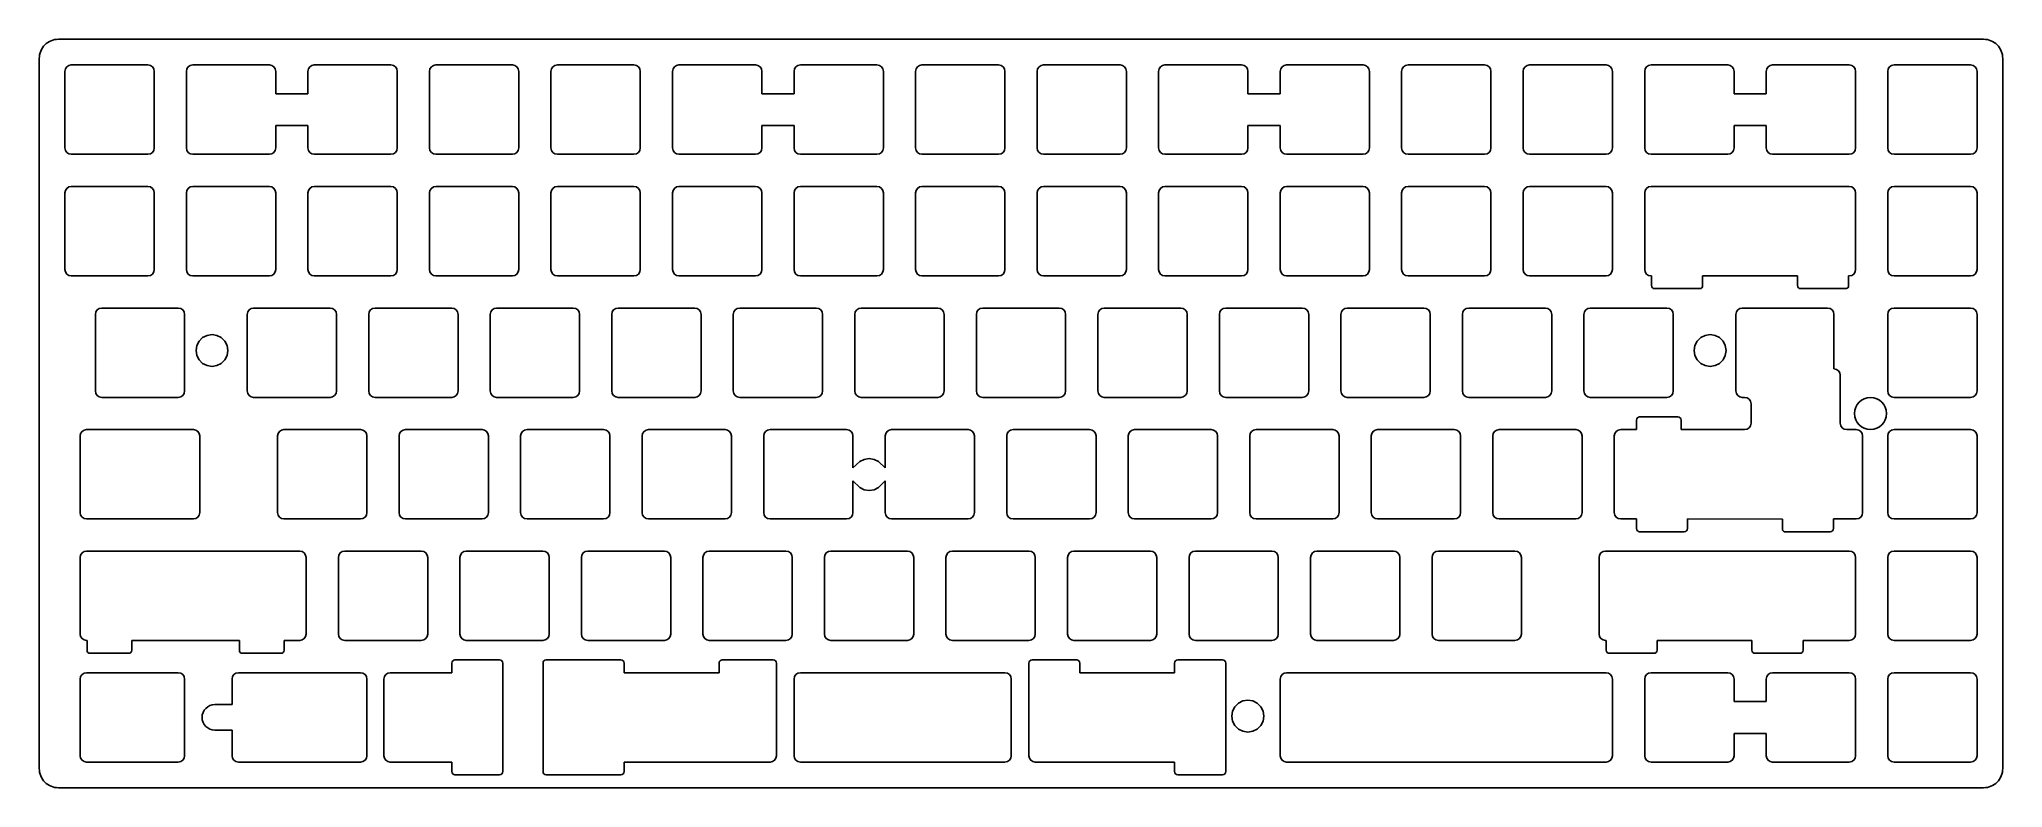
# Model space of a CAD drawing. Header units: millimetres. Extents: x -2 to 306, y -116 to 2.
import ezdxf

# ---------------------------------------------------------------- set-up
doc = ezdxf.new("R2010")
doc.units = ezdxf.units.MM

msp = doc.modelspace()

# ---------------------------------------------------------------- linework, layer by layer
for p, q in [((3.52, -2.52), (15.53, -2.52)), ((22.57, -2.52), (34.58, -2.52)), ((41.62, -2.52), (53.62, -2.52)), ((60.67, -2.52), (72.67, -2.52)), ((79.72, -2.52), (91.72, -2.52)), ((98.78, -2.52), (110.78, -2.52)), ((117.83, -2.52), (129.82, -2.52)), ((136.88, -2.52), (148.88, -2.52)), ((155.93, -2.52), (167.93, -2.52)), ((174.97, -2.52), (186.97, -2.52)), ((194.03, -2.52), (206.03, -2.52)), ((213.07, -2.52), (225.07, -2.52)), ((232.12, -2.52), (244.12, -2.52)), ((251.18, -2.52), (263.18, -2.52)), ((270.23, -2.52), (282.23, -2.52)), ((289.27, -2.52), (301.27, -2.52)), ((2.52, -3.53), (2.52, -15.53)), ((16.52, -3.53), (16.52, -15.53)), ((21.57, -3.53), (21.57, -15.53)), ((35.57, -3.53), (35.57, -7.03)), ((40.62, -3.53), (40.62, -7.03)), ((54.62, -3.53), (54.62, -15.53)), ((59.67, -3.53), (59.67, -15.53)), ((73.67, -3.53), (73.67, -15.53)), ((78.72, -3.53), (78.72, -15.53)), ((92.72, -3.53), (92.72, -15.53)), ((97.77, -3.53), (97.77, -15.53)), ((111.78, -3.53), (111.78, -7.03)), ((116.83, -3.53), (116.83, -7.03)), ((130.82, -3.53), (130.82, -15.53)), ((135.88, -3.53), (135.88, -15.53)), ((149.88, -3.53), (149.88, -15.53)), ((154.93, -3.53), (154.93, -15.53)), ((168.93, -3.53), (168.93, -15.53)), ((173.97, -3.53), (173.97, -15.53)), ((187.97, -3.53), (187.97, -7.03)), ((193.03, -3.53), (193.03, -7.03)), ((207.03, -3.53), (207.03, -15.53)), ((212.07, -3.53), (212.07, -15.53)), ((226.07, -3.53), (226.07, -15.53)), ((231.12, -3.53), (231.12, -15.53)), ((245.12, -3.53), (245.12, -15.53)), ((250.18, -3.53), (250.18, -15.53)), ((264.18, -3.53), (264.18, -7.03)), ((269.23, -3.53), (269.23, -7.03)), ((283.23, -3.53), (283.23, -15.53)), ((288.27, -3.53), (288.27, -15.53)), ((302.27, -3.53), (302.27, -15.53)), ((35.57, -7.03), (40.62, -7.03)), ((111.78, -7.03), (116.83, -7.03)), ((187.97, -7.03), (193.03, -7.03)), ((264.18, -7.03), (269.23, -7.03)), ((35.57, -12.03), (35.57, -15.53)), ((35.57, -12.03), (40.62, -12.03)), ((40.62, -12.03), (40.62, -15.53)), ((111.78, -12.03), (111.78, -15.53)), ((111.78, -12.03), (116.83, -12.03)), ((116.83, -12.03), (116.83, -15.53)), ((187.97, -12.03), (187.97, -15.53)), ((187.97, -12.03), (193.03, -12.03)), ((193.03, -12.03), (193.03, -15.53)), ((264.18, -12.03), (264.18, -15.53)), ((264.18, -12.03), (269.23, -12.03)), ((269.23, -12.03), (269.23, -15.53)), ((3.52, -16.52), (15.53, -16.52)), ((22.57, -16.52), (34.58, -16.52)), ((41.62, -16.52), (53.62, -16.52)), ((60.67, -16.52), (72.67, -16.52)), ((79.72, -16.52), (91.72, -16.52)), ((98.78, -16.52), (110.78, -16.52)), ((117.83, -16.52), (129.82, -16.52)), ((136.88, -16.52), (148.88, -16.52)), ((155.93, -16.52), (167.93, -16.52)), ((174.97, -16.52), (186.97, -16.52)), ((194.03, -16.52), (206.03, -16.52)), ((213.07, -16.52), (225.07, -16.52)), ((232.12, -16.52), (244.12, -16.52)), ((251.18, -16.52), (263.18, -16.52)), ((270.23, -16.52), (282.23, -16.52)), ((289.27, -16.52), (301.27, -16.52)), ((2.52, -22.57), (2.52, -34.58)), ((3.52, -21.57), (15.53, -21.57)), ((16.52, -22.57), (16.52, -34.58)), ((21.57, -22.57), (21.57, -34.58)), ((22.57, -21.57), (34.58, -21.57)), ((35.57, -22.57), (35.57, -34.58)), ((40.62, -22.57), (40.62, -34.58)), ((41.62, -21.57), (53.62, -21.57)), ((54.62, -22.57), (54.62, -34.58)), ((59.67, -22.57), (59.67, -34.58)), ((60.67, -21.57), (72.67, -21.57)), ((73.67, -22.57), (73.67, -34.58)), ((78.72, -22.57), (78.72, -34.58)), ((79.72, -21.57), (91.72, -21.57)), ((92.72, -22.57), (92.72, -34.58)), ((97.77, -22.57), (97.77, -34.58)), ((98.78, -21.57), (110.78, -21.57)), ((111.78, -22.57), (111.78, -34.58)), ((116.83, -22.57), (116.83, -34.58)), ((117.83, -21.57), (129.82, -21.57)), ((130.82, -22.57), (130.82, -34.58)), ((135.88, -22.57), (135.88, -34.58)), ((136.88, -21.57), (148.88, -21.57)), ((149.88, -22.57), (149.88, -34.58)), ((154.93, -22.57), (154.93, -34.58)), ((155.93, -21.57), (167.93, -21.57)), ((168.93, -22.57), (168.93, -34.58)), ((173.97, -22.57), (173.97, -34.58)), ((174.97, -21.57), (186.97, -21.57)), ((187.97, -22.57), (187.97, -34.58)), ((193.03, -22.57), (193.03, -34.58)), ((194.03, -21.57), (206.03, -21.57)), ((207.03, -22.57), (207.03, -34.58)), ((212.07, -22.57), (212.07, -34.58)), ((213.07, -21.57), (225.07, -21.57)), ((226.07, -22.57), (226.07, -34.58)), ((231.12, -22.57), (231.12, -34.58)), ((232.12, -21.57), (244.12, -21.57)), ((245.12, -22.57), (245.12, -34.58)), ((250.18, -22.57), (250.18, -34.58)), ((251.18, -21.57), (282.23, -21.57)), ((283.23, -22.57), (283.23, -34.58)), ((288.27, -22.57), (288.27, -34.58)), ((289.27, -21.57), (301.27, -21.57)), ((302.27, -22.57), (302.27, -34.58)), ((3.52, -35.58), (15.53, -35.58)), ((22.57, -35.58), (34.58, -35.58)), ((41.62, -35.58), (53.62, -35.58)), ((60.67, -35.58), (72.67, -35.58)), ((79.72, -35.58), (91.72, -35.58)), ((98.78, -35.58), (110.78, -35.58)), ((117.83, -35.58), (129.82, -35.58)), ((136.88, -35.58), (148.88, -35.58)), ((155.93, -35.58), (167.93, -35.58)), ((174.97, -35.58), (186.97, -35.58)), ((194.03, -35.58), (206.03, -35.58)), ((213.07, -35.58), (225.07, -35.58)), ((232.12, -35.58), (244.12, -35.58)), ((251.18, -35.58), (251.26, -35.58)), ((251.26, -35.58), (251.26, -37.08)), ((259.26, -35.58), (259.26, -37.08)), ((259.26, -35.58), (274.14, -35.58)), ((274.14, -37.08), (274.14, -35.58)), ((282.14, -37.08), (282.14, -35.58)), ((282.14, -35.58), (282.23, -35.58)), ((289.27, -35.58), (301.27, -35.58)), ((251.76, -37.58), (258.76, -37.58)), ((274.64, -37.58), (281.64, -37.58)), ((7.29, -41.62), (7.29, -53.62)), ((8.29, -40.62), (20.29, -40.62)), ((21.29, -41.62), (21.29, -53.62)), ((31.1, -41.62), (31.1, -53.62)), ((32.1, -40.62), (44.1, -40.62)), ((45.1, -41.62), (45.1, -53.62)), ((50.15, -41.62), (50.15, -53.62)), ((51.15, -40.62), (63.15, -40.62)), ((64.15, -41.62), (64.15, -53.62)), ((69.2, -41.62), (69.2, -53.62)), ((70.2, -40.62), (82.2, -40.62)), ((83.2, -41.62), (83.2, -53.62)), ((88.25, -41.62), (88.25, -53.62)), ((89.25, -40.62), (101.25, -40.62)), ((102.25, -41.62), (102.25, -53.62)), ((107.3, -41.62), (107.3, -53.62)), ((108.3, -40.62), (120.3, -40.62)), ((121.3, -41.62), (121.3, -53.62)), ((126.35, -41.62), (126.35, -53.62)), ((127.35, -40.62), (139.35, -40.62)), ((140.35, -41.62), (140.35, -53.62)), ((145.4, -41.62), (145.4, -53.62)), ((146.4, -40.62), (158.4, -40.62)), ((159.4, -41.62), (159.4, -53.62)), ((164.45, -41.62), (164.45, -53.62)), ((165.45, -40.62), (177.45, -40.62)), ((178.45, -41.62), (178.45, -53.62)), ((183.5, -41.62), (183.5, -53.62)), ((184.5, -40.62), (196.5, -40.62)), ((197.5, -41.62), (197.5, -53.62)), ((202.55, -41.62), (202.55, -53.62)), ((203.55, -40.62), (215.55, -40.62)), ((216.55, -41.62), (216.55, -53.62)), ((221.6, -41.62), (221.6, -53.62)), ((222.6, -40.62), (234.6, -40.62)), ((235.6, -41.62), (235.6, -53.62)), ((240.65, -41.62), (240.65, -53.62)), ((241.65, -40.62), (253.65, -40.62)), ((254.65, -41.62), (254.65, -53.62)), ((264.46, -41.62), (264.46, -53.62)), ((265.46, -40.62), (278.84, -40.62)), ((279.84, -41.62), (279.84, -50.15)), ((288.27, -41.62), (288.27, -53.62)), ((289.27, -40.62), (301.27, -40.62)), ((302.27, -41.62), (302.27, -53.62)), ((280.84, -51.15), (280.84, -58.67)), ((8.29, -54.62), (20.29, -54.62)), ((32.1, -54.62), (44.1, -54.62)), ((51.15, -54.62), (63.15, -54.62)), ((70.2, -54.62), (82.2, -54.62)), ((89.25, -54.62), (101.25, -54.62)), ((108.3, -54.62), (120.3, -54.62)), ((127.35, -54.62), (139.35, -54.62)), ((146.4, -54.62), (158.4, -54.62)), ((165.45, -54.62), (177.45, -54.62)), ((184.5, -54.62), (196.5, -54.62)), ((203.55, -54.62), (215.55, -54.62)), ((222.6, -54.62), (234.6, -54.62)), ((241.65, -54.62), (253.65, -54.62)), ((265.46, -54.62), (265.84, -54.62)), ((289.27, -54.62), (301.27, -54.62)), ((248.88, -58.17), (248.88, -59.67)), ((249.38, -57.67), (255.38, -57.67)), ((255.88, -58.17), (255.88, -59.67)), ((266.84, -55.62), (266.84, -58.67)), ((4.91, -60.67), (4.91, -72.67)), ((5.91, -59.67), (22.67, -59.67)), ((23.67, -60.67), (23.67, -72.67)), ((35.86, -60.67), (35.86, -72.67)), ((36.86, -59.67), (48.86, -59.67)), ((49.86, -60.67), (49.86, -72.67)), ((54.91, -60.67), (54.91, -72.67)), ((55.91, -59.67), (67.91, -59.67)), ((68.91, -60.67), (68.91, -72.67)), ((73.96, -60.67), (73.96, -72.67)), ((74.96, -59.67), (86.96, -59.67)), ((87.96, -60.67), (87.96, -72.67)), ((93.01, -60.67), (93.01, -72.67)), ((94.01, -59.67), (106.01, -59.67)), ((107.01, -60.67), (107.01, -72.67)), ((112.06, -60.67), (112.06, -72.67)), ((113.06, -59.67), (125.06, -59.67)), ((126.06, -65.68), (126.06, -60.67)), ((131.11, -60.67), (131.11, -65.66)), ((132.11, -59.67), (144.11, -59.67)), ((145.11, -60.67), (145.11, -72.67)), ((150.16, -60.67), (150.16, -72.67)), ((151.16, -59.67), (163.16, -59.67)), ((164.16, -60.67), (164.16, -72.67)), ((169.21, -60.67), (169.21, -72.67)), ((170.21, -59.67), (182.21, -59.67)), ((183.21, -60.67), (183.21, -72.67)), ((188.26, -60.67), (188.26, -72.67)), ((189.26, -59.67), (201.26, -59.67)), ((202.26, -60.67), (202.26, -72.67)), ((207.31, -60.67), (207.31, -72.67)), ((208.31, -59.67), (220.31, -59.67)), ((221.31, -60.67), (221.31, -72.67)), ((226.36, -60.67), (226.36, -72.67)), ((227.36, -59.67), (239.36, -59.67)), ((240.36, -60.67), (240.36, -72.67)), ((245.41, -60.67), (245.41, -72.67)), ((246.41, -59.67), (248.88, -59.67)), ((265.84, -59.67), (255.88, -59.67)), ((281.84, -59.67), (283.34, -59.67)), ((284.34, -60.67), (284.34, -72.67)), ((288.27, -60.67), (288.27, -72.67)), ((289.27, -59.67), (301.27, -59.67)), ((302.27, -60.67), (302.27, -72.67)), ((126.06, -67.68), (126.06, -72.67)), ((131.11, -67.69), (131.11, -72.67)), ((5.91, -73.67), (22.67, -73.67)), ((36.86, -73.67), (48.86, -73.67)), ((55.91, -73.67), (67.91, -73.67)), ((74.96, -73.67), (86.96, -73.67)), ((94.01, -73.67), (106.01, -73.67)), ((113.06, -73.67), (125.06, -73.67)), ((132.11, -73.67), (144.11, -73.67)), ((151.16, -73.67), (163.16, -73.67)), ((170.21, -73.67), (182.21, -73.67)), ((189.26, -73.67), (201.26, -73.67)), ((208.31, -73.67), (220.31, -73.67)), ((227.36, -73.67), (239.36, -73.67)), ((246.41, -73.67), (248.88, -73.67)), ((248.88, -73.67), (248.88, -75.17)), ((256.88, -75.17), (256.88, -73.67)), ((271.76, -73.72), (256.88, -73.67)), ((271.76, -73.72), (271.76, -75.22)), ((283.34, -73.67), (279.76, -73.67)), ((279.76, -73.67), (279.76, -75.17)), ((289.27, -73.67), (301.27, -73.67)), ((249.38, -75.67), (256.38, -75.67)), ((272.26, -75.72), (279.26, -75.67)), ((4.91, -79.72), (4.91, -91.72)), ((5.91, -78.72), (39.34, -78.72)), ((40.34, -79.72), (40.34, -91.72)), ((45.39, -79.72), (45.39, -91.72)), ((46.39, -78.72), (58.39, -78.72)), ((59.39, -79.72), (59.39, -91.72)), ((64.44, -79.72), (64.44, -91.72)), ((65.44, -78.72), (77.44, -78.72)), ((78.44, -79.72), (78.44, -91.72)), ((83.49, -79.72), (83.49, -91.72)), ((84.49, -78.72), (96.49, -78.72)), ((97.49, -79.72), (97.49, -91.72)), ((102.54, -79.72), (102.54, -91.72)), ((103.54, -78.72), (115.54, -78.72)), ((116.54, -79.72), (116.54, -91.72)), ((121.59, -79.72), (121.59, -91.72)), ((122.59, -78.72), (134.59, -78.72)), ((135.59, -79.72), (135.59, -91.72)), ((140.64, -79.72), (140.64, -91.72)), ((141.64, -78.72), (153.64, -78.72)), ((154.64, -79.72), (154.64, -91.72)), ((159.69, -79.72), (159.69, -91.72)), ((160.69, -78.72), (172.69, -78.72)), ((173.69, -79.72), (173.69, -91.72)), ((178.74, -79.72), (178.74, -91.72)), ((179.74, -78.72), (191.74, -78.72)), ((192.74, -79.72), (192.74, -91.72)), ((197.79, -79.72), (197.79, -91.72)), ((198.79, -78.72), (210.79, -78.72)), ((211.79, -79.72), (211.79, -91.72)), ((216.84, -79.72), (216.84, -91.72)), ((217.84, -78.72), (229.84, -78.72)), ((230.84, -79.72), (230.84, -91.72)), ((243.03, -79.72), (243.03, -91.72)), ((244.03, -78.72), (282.23, -78.72)), ((283.23, -79.72), (283.23, -91.72)), ((288.27, -79.72), (288.27, -91.72)), ((289.27, -78.72), (301.27, -78.72)), ((302.27, -79.72), (302.27, -91.72)), ((5.91, -92.73), (5.99, -92.73)), ((5.99, -92.73), (5.99, -94.23)), ((6.49, -94.72), (12.49, -94.72)), ((12.99, -94.23), (12.99, -92.73)), ((12.99, -92.73), (29.87, -92.73)), ((29.87, -92.73), (29.87, -94.23)), ((30.37, -94.72), (36.37, -94.72)), ((39.34, -92.73), (36.87, -92.73)), ((36.87, -92.73), (36.87, -94.23)), ((46.39, -92.73), (58.39, -92.73)), ((65.44, -92.73), (77.44, -92.73)), ((84.49, -92.73), (96.49, -92.73)), ((103.54, -92.73), (115.54, -92.73)), ((122.59, -92.73), (134.59, -92.73)), ((141.64, -92.73), (153.64, -92.73)), ((160.69, -92.73), (172.69, -92.73)), ((179.74, -92.73), (191.74, -92.73)), ((198.79, -92.73), (210.79, -92.73)), ((217.84, -92.73), (229.84, -92.73)), ((244.03, -92.73), (244.12, -92.73)), ((244.12, -92.73), (244.12, -94.23)), ((244.62, -94.72), (251.62, -94.72)), ((252.12, -92.73), (266.99, -92.73)), ((252.12, -92.73), (252.12, -94.23)), ((266.99, -94.23), (266.99, -92.73)), ((267.49, -94.72), (274.49, -94.72)), ((282.23, -92.73), (274.99, -92.73)), ((274.99, -92.73), (274.99, -94.23)), ((289.27, -92.73), (301.27, -92.73)), ((5.91, -97.78), (20.29, -97.78)), ((29.72, -97.78), (48.86, -97.78)), ((53.53, -97.78), (63.17, -97.78)), ((63.17, -97.78), (63.17, -96.28)), ((63.67, -95.78), (70.67, -95.78)), ((71.17, -96.28), (71.17, -113.28)), ((77.47, -96.28), (77.47, -113.28)), ((77.97, -95.78), (89.69, -95.78)), ((90.19, -96.28), (90.19, -97.78)), ((90.19, -97.78), (105.07, -97.78)), ((105.07, -96.28), (105.07, -97.78)), ((105.57, -95.78), (113.57, -95.78)), ((114.07, -96.28), (114.07, -110.78)), ((117.83, -97.78), (149.87, -97.78)), ((153.63, -96.28), (153.63, -110.78)), ((154.13, -95.78), (161.13, -95.78)), ((161.63, -96.28), (161.63, -97.78)), ((161.63, -97.78), (163.07, -97.78)), ((163.07, -97.78), (176.47, -97.78)), ((176.47, -96.28), (176.47, -97.78)), ((176.97, -95.78), (184.01, -95.78)), ((184.51, -96.28), (184.51, -113.28)), ((194.03, -97.78), (244.12, -97.78)), ((251.18, -97.78), (263.18, -97.78)), ((270.23, -97.78), (282.23, -97.78)), ((289.27, -97.78), (301.27, -97.78)), ((4.91, -98.78), (4.91, -110.78)), ((21.29, -98.78), (21.29, -110.78)), ((28.72, -98.78), (28.72, -102.78)), ((49.86, -98.78), (49.86, -110.78)), ((52.53, -98.78), (52.53, -110.78)), ((116.83, -98.78), (116.83, -110.78)), ((150.87, -98.78), (150.87, -110.78)), ((193.03, -98.78), (193.03, -110.78)), ((245.12, -98.78), (245.12, -110.78)), ((250.18, -98.78), (250.18, -110.78)), ((264.18, -98.78), (264.18, -102.28)), ((269.23, -98.78), (269.23, -102.28)), ((283.23, -98.78), (283.23, -110.78)), ((288.27, -98.78), (288.27, -110.78)), ((302.27, -98.78), (302.27, -110.78)), ((28.72, -102.78), (26.02, -102.78)), ((264.18, -102.28), (269.23, -102.28)), ((24.02, -104.78), (24.02, -104.78)), ((26.02, -106.78), (28.72, -106.78)), ((28.72, -106.78), (28.72, -110.78)), ((264.18, -107.28), (264.18, -110.78)), ((264.18, -107.28), (269.23, -107.28)), ((269.23, -107.28), (269.23, -110.78)), ((5.91, -111.78), (20.29, -111.78)), ((29.72, -111.78), (48.86, -111.78)), ((53.53, -111.78), (63.17, -111.78)), ((63.17, -111.78), (63.17, -113.28)), ((63.67, -113.78), (70.67, -113.78)), ((77.97, -113.78), (89.69, -113.78)), ((90.19, -111.78), (113.07, -111.78)), ((90.19, -113.28), (90.19, -111.78)), ((117.83, -111.78), (149.87, -111.78)), ((154.63, -111.78), (176.47, -111.78)), ((176.47, -111.78), (176.47, -113.28)), ((176.97, -113.78), (184.01, -113.78)), ((194.03, -111.78), (244.12, -111.78)), ((251.18, -111.78), (263.18, -111.78)), ((270.23, -111.78), (282.23, -111.78)), ((289.27, -111.78), (301.27, -111.78))]:
    msp.add_line(p, q)
at = {"color": 0}
for p, q in [((23.55, -45.81), (23.2, -46.5)), ((24.11, -45.25), (23.55, -45.81)), ((24.8, -44.9), (24.11, -45.25)), ((25.58, -44.78), (24.8, -44.9)), ((26.35, -44.9), (25.58, -44.78)), ((27.04, -45.25), (26.35, -44.9)), ((27.6, -45.81), (27.04, -45.25)), ((27.95, -46.5), (27.6, -45.81)), ((258.4, -45.81), (258.05, -46.5)), ((258.95, -45.25), (258.4, -45.81)), ((259.65, -44.9), (258.95, -45.25)), ((260.42, -44.78), (259.65, -44.9)), ((261.2, -44.9), (260.42, -44.78)), ((261.89, -45.25), (261.2, -44.9)), ((262.45, -45.81), (261.89, -45.25)), ((262.8, -46.5), (262.45, -45.81)), ((23.2, -46.5), (23.08, -47.28)), ((23.08, -47.28), (23.2, -48.05)), ((23.2, -48.05), (23.55, -48.74)), ((23.55, -48.74), (24.11, -49.3)), ((27.04, -49.3), (27.6, -48.74)), ((27.6, -48.74), (27.95, -48.05)), ((28.07, -47.28), (27.95, -46.5)), ((27.95, -48.05), (28.07, -47.28)), ((258.05, -46.5), (257.92, -47.28)), ((257.92, -47.28), (258.05, -48.05)), ((258.05, -48.05), (258.4, -48.74)), ((258.4, -48.74), (258.95, -49.3)), ((261.89, -49.3), (262.45, -48.74)), ((262.45, -48.74), (262.8, -48.05)), ((262.92, -47.28), (262.8, -46.5)), ((262.8, -48.05), (262.92, -47.28)), ((24.11, -49.3), (24.8, -49.65)), ((24.8, -49.65), (25.58, -49.78)), ((25.58, -49.78), (26.35, -49.65)), ((26.35, -49.65), (27.04, -49.3)), ((258.95, -49.3), (259.65, -49.65)), ((259.65, -49.65), (260.42, -49.78)), ((260.42, -49.78), (261.2, -49.65)), ((261.2, -49.65), (261.89, -49.3)), ((127.82, -64.34), (127.12, -64.69)), ((128.59, -64.22), (127.82, -64.34)), ((129.37, -64.34), (128.59, -64.22)), ((130.06, -64.69), (129.37, -64.34)), ((127.12, -64.69), (126.06, -65.68)), ((126.06, -67.68), (127.12, -68.74)), ((131.11, -65.66), (130.06, -64.69)), ((130.06, -68.74), (131.11, -67.69)), ((127.12, -68.74), (127.82, -69.09)), ((127.82, -69.09), (128.59, -69.22)), ((128.59, -69.22), (129.37, -69.09)), ((129.37, -69.09), (130.06, -68.74)), ((185.58, -103.8), (185.46, -104.58)), ((185.46, -104.58), (185.58, -105.35)), ((185.94, -103.11), (185.58, -103.8)), ((186.49, -102.55), (185.94, -103.11)), ((187.19, -102.2), (186.49, -102.55)), ((187.96, -102.08), (187.19, -102.2)), ((188.73, -102.2), (187.96, -102.08)), ((189.43, -102.55), (188.73, -102.2)), ((189.98, -103.11), (189.43, -102.55)), ((190.34, -103.8), (189.98, -103.11)), ((190.46, -104.58), (190.34, -103.8)), ((190.34, -105.35), (190.46, -104.58)), ((185.58, -105.35), (185.94, -106.04)), ((185.94, -106.04), (186.49, -106.6)), ((186.49, -106.6), (187.19, -106.95)), ((187.19, -106.95), (187.96, -107.08)), ((187.96, -107.08), (188.73, -106.95)), ((188.73, -106.95), (189.43, -106.6)), ((189.43, -106.6), (189.98, -106.04)), ((189.98, -106.04), (190.34, -105.35))]:
    msp.add_line(p, q, dxfattribs=at)
msp.add_lwpolyline([(303.3, -115.8), (1.5, -115.8, -0.414214), (-1.5, -112.8), (-1.5, -1.5, -0.414214), (1.5, 1.5), (303.3, 1.5, -0.414214), (306.3, -1.5), (306.3, -112.8, -0.414214)], format="xyb", close=True)
msp.add_circle((285.57, -57.15), 2.5)
for centre, radius, start, end in [((3.52, -3.53), 1, 90, 180), ((15.53, -3.53), 1, 0, 90), ((22.57, -3.53), 1, 90, 180), ((34.58, -3.53), 1, 0, 90), ((41.62, -3.53), 1, 90, 180), ((53.62, -3.53), 1, 0, 90), ((60.67, -3.53), 1, 90, 180), ((72.67, -3.53), 1, 0, 90), ((79.72, -3.53), 1, 90, 180), ((91.72, -3.53), 1, 0, 90), ((98.78, -3.53), 1, 90, 180), ((110.78, -3.53), 1, 0, 90), ((117.83, -3.53), 1, 90, 180), ((129.82, -3.53), 1, 0, 90), ((136.88, -3.53), 1, 90, 180), ((148.88, -3.53), 1, 0, 90), ((155.93, -3.53), 1, 90, 180), ((167.93, -3.53), 1, 0, 90), ((174.97, -3.53), 1, 90, 180), ((186.97, -3.53), 1, 0, 90), ((194.03, -3.53), 1, 90, 180), ((206.03, -3.53), 1, 0, 90), ((213.07, -3.53), 1, 90, 180), ((225.07, -3.53), 1, 0, 90), ((232.12, -3.53), 1, 90, 180), ((244.12, -3.53), 1, 0, 90), ((251.18, -3.53), 1, 90, 180), ((263.18, -3.53), 1, 0, 90), ((270.23, -3.53), 1, 90, 180), ((282.23, -3.53), 1, 0, 90), ((289.27, -3.53), 1, 90, 180), ((301.27, -3.53), 1, 0, 90), ((3.52, -15.53), 1, 180, 270), ((15.53, -15.53), 1, 270, 360), ((22.57, -15.53), 1, 180, 270), ((34.58, -15.53), 1, 270, 360), ((41.62, -15.53), 1, 180, 270), ((53.62, -15.53), 1, 270, 360), ((60.67, -15.53), 1, 180, 270), ((72.67, -15.53), 1, 270, 360), ((79.72, -15.53), 1, 180, 270), ((91.72, -15.53), 1, 270, 360), ((98.78, -15.53), 1, 180, 270), ((110.78, -15.53), 1, 270, 360), ((117.83, -15.53), 1, 180, 270), ((129.82, -15.53), 1, 270, 360), ((136.88, -15.53), 1, 180, 270), ((148.88, -15.53), 1, 270, 360), ((155.93, -15.53), 1, 180, 270), ((167.93, -15.53), 1, 270, 360), ((174.97, -15.53), 1, 180, 270), ((186.97, -15.53), 1, 270, 360), ((194.03, -15.53), 1, 180, 270), ((206.03, -15.53), 1, 270, 360), ((213.07, -15.53), 1, 180, 270), ((225.07, -15.53), 1, 270, 360), ((232.12, -15.53), 1, 180, 270), ((244.12, -15.53), 1, 270, 360), ((251.18, -15.53), 1, 180, 270), ((263.18, -15.53), 1, 270, 360), ((270.23, -15.53), 1, 180, 270), ((282.23, -15.53), 1, 270, 360), ((289.27, -15.53), 1, 180, 270), ((301.27, -15.53), 1, 270, 360), ((3.52, -22.57), 1, 90, 180), ((15.53, -22.57), 1, 0, 90), ((22.57, -22.57), 1, 90, 180), ((34.58, -22.57), 1, 0, 90), ((41.62, -22.57), 1, 90, 180), ((53.62, -22.57), 1, 0, 90), ((60.67, -22.57), 1, 90, 180), ((72.67, -22.57), 1, 0, 90), ((79.72, -22.57), 1, 90, 180), ((91.72, -22.57), 1, 0, 90), ((98.78, -22.57), 1, 90, 180), ((110.78, -22.57), 1, 0, 90), ((117.83, -22.57), 1, 90, 180), ((129.82, -22.57), 1, 0, 90), ((136.88, -22.57), 1, 90, 180), ((148.88, -22.57), 1, 0, 90), ((155.93, -22.57), 1, 90, 180), ((167.93, -22.57), 1, 0, 90), ((174.97, -22.57), 1, 90, 180), ((186.97, -22.57), 1, 0, 90), ((194.03, -22.57), 1, 90, 180), ((206.03, -22.57), 1, 0, 90), ((213.07, -22.57), 1, 90, 180), ((225.07, -22.57), 1, 0, 90), ((232.12, -22.57), 1, 90, 180), ((244.12, -22.57), 1, 0, 90), ((251.18, -22.57), 1, 90, 180), ((282.23, -22.57), 1, 0, 90), ((289.27, -22.57), 1, 90, 180), ((301.27, -22.57), 1, 0, 90), ((3.52, -34.58), 1, 180, 270), ((15.53, -34.58), 1, 270, 360), ((22.57, -34.58), 1, 180, 270), ((34.58, -34.58), 1, 270, 360), ((41.62, -34.58), 1, 180, 270), ((53.62, -34.58), 1, 270, 360), ((60.67, -34.58), 1, 180, 270), ((72.67, -34.58), 1, 270, 360), ((79.72, -34.58), 1, 180, 270), ((91.72, -34.58), 1, 270, 360), ((98.78, -34.58), 1, 180, 270), ((110.78, -34.58), 1, 270, 360), ((117.83, -34.58), 1, 180, 270), ((129.82, -34.58), 1, 270, 360), ((136.88, -34.58), 1, 180, 270), ((148.88, -34.58), 1, 270, 360), ((155.93, -34.58), 1, 180, 270), ((167.93, -34.58), 1, 270, 360), ((174.97, -34.58), 1, 180, 270), ((186.97, -34.58), 1, 270, 360), ((194.03, -34.58), 1, 180, 270), ((206.03, -34.58), 1, 270, 360), ((213.07, -34.58), 1, 180, 270), ((225.07, -34.58), 1, 270, 360), ((232.12, -34.58), 1, 180, 270), ((244.12, -34.58), 1, 270, 360), ((251.18, -34.58), 1, 180, 270), ((282.23, -34.58), 1, 270, 360), ((289.27, -34.58), 1, 180, 270), ((301.27, -34.58), 1, 270, 360), ((251.76, -37.08), 0.5, 180, 270), ((258.76, -37.08), 0.5, 270, 0), ((274.64, -37.08), 0.5, 180, 270), ((281.64, -37.08), 0.5, 270, 360), ((8.29, -41.62), 1, 90, 180), ((20.29, -41.62), 1, 0, 90), ((32.1, -41.62), 1, 90, 180), ((44.1, -41.62), 1, 0, 90), ((51.15, -41.62), 1, 90, 180), ((63.15, -41.62), 1, 0, 90), ((70.2, -41.62), 1, 90, 180), ((82.2, -41.62), 1, 0, 90), ((89.25, -41.62), 1, 90, 180), ((101.25, -41.62), 1, 0, 90), ((108.3, -41.62), 1, 90, 180), ((120.3, -41.62), 1, 0, 90), ((127.35, -41.62), 1, 90, 180), ((139.35, -41.62), 1, 0, 90), ((146.4, -41.62), 1, 90, 180), ((158.4, -41.62), 1, 0, 90), ((165.45, -41.62), 1, 90, 180), ((177.45, -41.62), 1, 0, 90), ((184.5, -41.62), 1, 90, 180), ((196.5, -41.62), 1, 0, 90), ((203.55, -41.62), 1, 90, 180), ((215.55, -41.62), 1, 0, 90), ((222.6, -41.62), 1, 90, 180), ((234.6, -41.62), 1, 0, 90), ((241.65, -41.62), 1, 90, 180), ((253.65, -41.62), 1, 0, 90), ((265.46, -41.62), 1, 90, 180), ((278.84, -41.62), 1, 0, 90), ((289.27, -41.62), 1, 90, 180), ((301.27, -41.62), 1, 0, 90), ((279.84, -51.15), 1, 0, 90), ((8.29, -53.62), 1, 180, 270), ((20.29, -53.62), 1, 270, 360), ((32.1, -53.62), 1, 180, 270), ((44.1, -53.62), 1, 270, 360), ((51.15, -53.62), 1, 180, 270), ((63.15, -53.62), 1, 270, 360), ((70.2, -53.62), 1, 180, 270), ((82.2, -53.62), 1, 270, 360), ((89.25, -53.62), 1, 180, 270), ((101.25, -53.62), 1, 270, 360), ((108.3, -53.62), 1, 180, 270), ((120.3, -53.62), 1, 270, 360), ((127.35, -53.62), 1, 180, 270), ((139.35, -53.62), 1, 270, 360), ((146.4, -53.62), 1, 180, 270), ((158.4, -53.62), 1, 270, 360), ((165.45, -53.62), 1, 180, 270), ((177.45, -53.62), 1, 270, 360), ((184.5, -53.62), 1, 180, 270), ((196.5, -53.62), 1, 270, 360), ((203.55, -53.62), 1, 180, 270), ((215.55, -53.62), 1, 270, 360), ((222.6, -53.62), 1, 180, 270), ((234.6, -53.62), 1, 270, 360), ((241.65, -53.62), 1, 180, 270), ((253.65, -53.62), 1, 270, 360), ((265.46, -53.62), 1, 180, 270), ((265.84, -55.62), 1, 0, 90), ((289.27, -53.62), 1, 180, 270), ((301.27, -53.62), 1, 270, 360), ((249.38, -58.17), 0.5, 90, 180), ((255.38, -58.17), 0.5, 0, 90), ((5.91, -60.67), 1, 90, 180), ((22.67, -60.67), 1, 0, 90), ((36.86, -60.67), 1, 90, 180), ((48.86, -60.67), 1, 0, 90), ((55.91, -60.67), 1, 90, 180), ((67.91, -60.67), 1, 0, 90), ((74.96, -60.67), 1, 90, 180), ((86.96, -60.67), 1, 0, 90), ((94.01, -60.67), 1, 90, 180), ((106.01, -60.67), 1, 0, 90), ((113.06, -60.67), 1, 90, 180), ((125.06, -60.67), 1, 0, 90), ((132.11, -60.67), 1, 90, 180), ((144.11, -60.67), 1, 0, 90), ((151.16, -60.67), 1, 90, 180), ((163.16, -60.67), 1, 0, 90), ((170.21, -60.67), 1, 90, 180), ((182.21, -60.67), 1, 0, 90), ((189.26, -60.67), 1, 90, 180), ((201.26, -60.67), 1, 0, 90), ((208.31, -60.67), 1, 90, 180), ((220.31, -60.67), 1, 0, 90), ((227.36, -60.67), 1, 90, 180), ((239.36, -60.67), 1, 0, 90), ((246.41, -60.67), 1, 90, 180), ((265.84, -58.67), 1, 270, 0), ((281.84, -58.67), 1, 180, 270), ((283.34, -60.67), 1, 0, 90), ((289.27, -60.67), 1, 90, 180), ((301.27, -60.67), 1, 0, 90), ((5.91, -72.67), 1, 180, 270), ((22.67, -72.67), 1, 270, 360), ((36.86, -72.67), 1, 180, 270), ((48.86, -72.67), 1, 270, 360), ((55.91, -72.67), 1, 180, 270), ((67.91, -72.67), 1, 270, 360), ((74.96, -72.67), 1, 180, 270), ((86.96, -72.67), 1, 270, 360), ((94.01, -72.67), 1, 180, 270), ((106.01, -72.67), 1, 270, 360), ((113.06, -72.67), 1, 180, 270), ((125.06, -72.67), 1, 270, 360), ((132.11, -72.67), 1, 180, 270), ((144.11, -72.67), 1, 270, 360), ((151.16, -72.67), 1, 180, 270), ((163.16, -72.67), 1, 270, 360), ((170.21, -72.67), 1, 180, 270), ((182.21, -72.67), 1, 270, 360), ((189.26, -72.67), 1, 180, 270), ((201.26, -72.67), 1, 270, 360), ((208.31, -72.67), 1, 180, 270), ((220.31, -72.67), 1, 270, 360), ((227.36, -72.67), 1, 180, 270), ((239.36, -72.67), 1, 270, 360), ((246.41, -72.67), 1, 180, 270), ((283.34, -72.67), 1, 270, 0), ((289.27, -72.67), 1, 180, 270), ((301.27, -72.67), 1, 270, 360), ((249.38, -75.17), 0.5, 180, 270), ((256.38, -75.17), 0.5, 270, 0), ((272.26, -75.22), 0.5, 180, 270), ((279.26, -75.17), 0.5, 270, 360), ((5.91, -79.72), 1, 90, 180), ((39.34, -79.72), 1, 0, 90), ((46.39, -79.72), 1, 90, 180), ((58.39, -79.72), 1, 0, 90), ((65.44, -79.72), 1, 90, 180), ((77.44, -79.72), 1, 0, 90), ((84.49, -79.72), 1, 90, 180), ((96.49, -79.72), 1, 0, 90), ((103.54, -79.72), 1, 90, 180), ((115.54, -79.72), 1, 0, 90), ((122.59, -79.72), 1, 90, 180), ((134.59, -79.72), 1, 0, 90), ((141.64, -79.72), 1, 90, 180), ((153.64, -79.72), 1, 0, 90), ((160.69, -79.72), 1, 90, 180), ((172.69, -79.72), 1, 0, 90), ((179.74, -79.72), 1, 90, 180), ((191.74, -79.72), 1, 0, 90), ((198.79, -79.72), 1, 90, 180), ((210.79, -79.72), 1, 0, 90), ((217.84, -79.72), 1, 90, 180), ((229.84, -79.72), 1, 0, 90), ((244.03, -79.72), 1, 90, 180), ((282.23, -79.72), 1, 0, 90), ((289.27, -79.72), 1, 90, 180), ((301.27, -79.72), 1, 0, 90), ((5.91, -91.72), 1, 180, 270), ((39.34, -91.72), 1, 270, 360), ((46.39, -91.72), 1, 180, 270), ((58.39, -91.72), 1, 270, 360), ((65.44, -91.72), 1, 180, 270), ((77.44, -91.72), 1, 270, 360), ((84.49, -91.72), 1, 180, 270), ((96.49, -91.72), 1, 270, 360), ((103.54, -91.72), 1, 180, 270), ((115.54, -91.72), 1, 270, 360), ((122.59, -91.72), 1, 180, 270), ((134.59, -91.72), 1, 270, 360), ((141.64, -91.72), 1, 180, 270), ((153.64, -91.72), 1, 270, 360), ((160.69, -91.72), 1, 180, 270), ((172.69, -91.72), 1, 270, 360), ((179.74, -91.72), 1, 180, 270), ((191.74, -91.72), 1, 270, 360), ((198.79, -91.72), 1, 180, 270), ((210.79, -91.72), 1, 270, 360), ((217.84, -91.72), 1, 180, 270), ((229.84, -91.72), 1, 270, 360), ((244.03, -91.72), 1, 180, 270), ((282.23, -91.72), 1, 270, 0), ((289.27, -91.72), 1, 180, 270), ((301.27, -91.72), 1, 270, 360), ((6.49, -94.23), 0.5, 180, 270), ((12.49, -94.23), 0.5, 270, 360), ((30.37, -94.23), 0.5, 180, 270), ((36.37, -94.23), 0.5, 270, 360), ((244.62, -94.23), 0.5, 180, 270), ((251.62, -94.23), 0.5, 270, 0), ((267.49, -94.23), 0.5, 180, 270), ((274.49, -94.23), 0.5, 270, 0), ((5.91, -98.78), 1, 90, 180), ((20.29, -98.78), 1, 0, 90), ((29.72, -98.78), 1, 90, 180), ((48.86, -98.78), 1, 0, 90), ((53.53, -98.78), 1, 90, 180), ((63.67, -96.28), 0.5, 90, 180), ((70.67, -96.28), 0.5, 0, 90), ((77.97, -96.28), 0.5, 90, 180), ((89.69, -96.28), 0.5, 0, 90), ((105.57, -96.28), 0.5, 90, 180), ((113.57, -96.28), 0.5, 0, 90), ((117.83, -98.78), 1, 90, 180), ((149.87, -98.78), 1, 0, 90), ((154.13, -96.28), 0.5, 90, 180), ((161.13, -96.28), 0.5, 0, 90), ((176.97, -96.28), 0.5, 90, 180), ((184.01, -96.28), 0.5, 0, 90), ((194.03, -98.78), 1, 90, 180), ((244.12, -98.78), 1, 0, 90), ((251.18, -98.78), 1, 90, 180), ((263.18, -98.78), 1, 0, 90), ((270.23, -98.78), 1, 90, 180), ((282.23, -98.78), 1, 0, 90), ((289.27, -98.78), 1, 90, 180), ((301.27, -98.78), 1, 0, 90), ((26.02, -104.78), 2, 90, 180), ((26.02, -104.78), 2, 180, 270), ((5.91, -110.78), 1, 180, 270), ((20.29, -110.78), 1, 270, 360), ((29.72, -110.78), 1, 180, 270), ((48.86, -110.78), 1, 270, 360), ((53.53, -110.78), 1, 180, 270), ((113.07, -110.78), 1, 270, 0), ((117.83, -110.78), 1, 180, 270), ((149.87, -110.78), 1, 270, 0), ((154.63, -110.78), 1, 180, 270), ((194.03, -110.78), 1, 180, 270), ((244.12, -110.78), 1, 270, 360), ((251.18, -110.78), 1, 180, 270), ((263.18, -110.78), 1, 270, 360), ((270.23, -110.78), 1, 180, 270), ((282.23, -110.78), 1, 270, 360), ((289.27, -110.78), 1, 180, 270), ((301.27, -110.78), 1, 270, 360), ((63.67, -113.28), 0.5, 180, 270), ((70.67, -113.28), 0.5, 270, 0), ((77.97, -113.28), 0.5, 180, 270), ((89.69, -113.28), 0.5, 270, 0), ((176.97, -113.28), 0.5, 180, 270), ((184.01, -113.28), 0.5, 270, 360)]:
    msp.add_arc(centre, radius, start, end)

doc.saveas('drawing.dxf')
